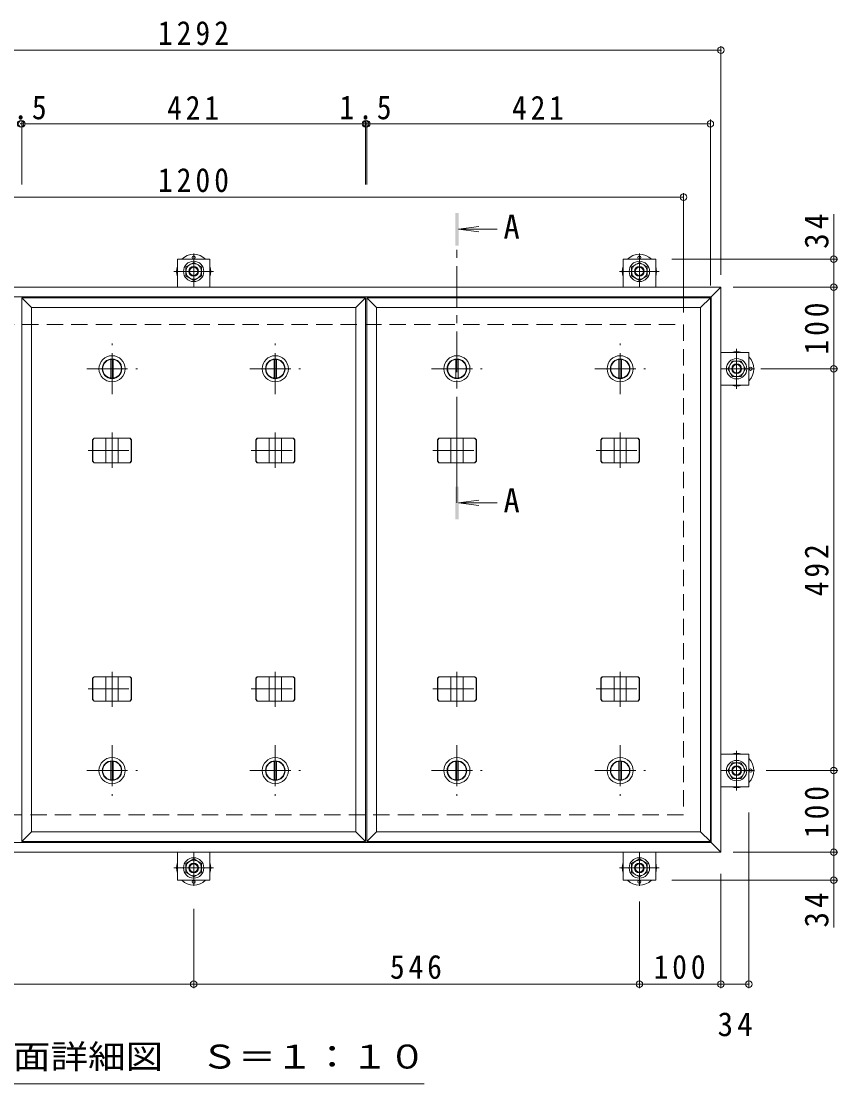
# Model space of a CAD drawing. Units: millimetres on the paper, enlarged 6 times, with parts at other scales. Extents: x -1914 to 2320, y -1648 to 1656.
# Drawn here: x -1488 to -888, y 782 to 1563 of the extents above; entities that cross this region are included whole.
import ezdxf
from ezdxf.enums import TextEntityAlignment as Align

# ---------------------------------------------------------------- set-up
doc = ezdxf.new("R2010")
doc.units = ezdxf.units.MM
doc.header["$LTSCALE"] = 6
doc.header["$PDMODE"] = 32
doc.header["$PDSIZE"] = 4.8
doc.linetypes.add('CHAIN1', pattern=[8, 5, -1, 1, -1])
doc.linetypes.add('DASHED2', pattern=[3, 2, -1])
for name, color, linetype, lineweight in [('0-0_通り芯', 4, 'Continuous', 9), ('0-1_躯体', 2, 'DASHED2', 9), ('0-2_仕上', 3, 'Continuous', 9), ('0-3_建具', 4, 'Continuous', 9), ('0-5_寸法', 4, 'Continuous', 9), ('0-C', 2, 'Continuous', 9), ('0-D', 5, 'Continuous', 5), ('0-E', 3, 'Continuous', 9), ('0-F', 7, 'Continuous', 9)]:
    doc.layers.add(name, color=color, linetype=linetype, lineweight=lineweight)
doc.styles.add('ＭＳ ゴシック', font='')
doc.styles.get('ＭＳ ゴシック').set_extended_font_data('MS Gothic')

msp = doc.modelspace()

# ---------------------------------------------------------------- linework, layer by layer
at = {"layer": '0-0_通り芯'}
for centre in [(-1361.331, 1389.39), (-1033.731, 1389.39), (-952.011, 1307.67), (-952.011, 1012.47), (-1361.331, 930.75), (-1033.731, 930.75)]:
    msp.add_circle(centre, 1.2, dxfattribs=at)
for centre, start, end in [((-1361.331, 1379.19), 45.5852, 134.4148), ((-1033.731, 1379.19), 45.5852, 134.4148), ((-1361.331, 1379.19), 162.24721, 197.75279), ((-1361.331, 1379.19), 342.24721, 17.75279), ((-1033.731, 1379.19), 162.24721, 197.75279), ((-1033.731, 1379.19), 342.24721, 17.75279), ((-962.211, 1307.67), 72.24721, 107.75279), ((-962.211, 1307.67), 315.5852, 44.4148), ((-962.211, 1307.67), 252.24721, 287.75279), ((-962.211, 1012.47), 72.24721, 107.75279), ((-962.211, 1012.47), 315.5852, 44.4148), ((-962.211, 1012.47), 252.24721, 287.75279), ((-1361.331, 940.95), 162.24721, 197.75279), ((-1361.331, 940.95), 342.24721, 17.75279), ((-1033.731, 940.95), 162.24721, 197.75279), ((-1033.731, 940.95), 342.24721, 17.75279), ((-1361.331, 940.95), 225.5852, 314.4148), ((-1033.731, 940.95), 225.5852, 314.4148)]:
    msp.add_arc(centre, 12.6, start, end, dxfattribs=at)
at = {"layer": '0-1_躯体'}
for p, q in [((-1721.331, 1340.07), (-1001.331, 1340.07)), ((-1001.331, 1340.07), (-1001.331, 980.07)), ((-1001.331, 980.07), (-1721.331, 980.07))]:
    msp.add_line(p, q, dxfattribs=at)
at = {"layer": '0-2_仕上'}
for p, q in [((-1487.631, 1359.87), (-1480.431, 1352.67)), ((-1487.631, 960.27), (-1487.631, 1359.87)), ((-1487.631, 1359.87), (-1235.031, 1359.87)), ((-1235.031, 960.27), (-1235.031, 1359.87)), ((-1234.131, 1359.87), (-1226.931, 1352.67)), ((-1234.131, 960.27), (-1234.131, 1359.87)), ((-1234.131, 1359.87), (-981.531, 1359.87)), ((-981.531, 960.27), (-981.531, 1359.87)), ((-1480.431, 1352.67), (-1242.231, 1352.67)), ((-1226.931, 1352.67), (-988.731, 1352.67)), ((-1487.631, 960.27), (-1480.431, 967.47)), ((-1235.031, 960.27), (-1487.631, 960.27)), ((-1235.031, 960.27), (-1242.231, 967.47)), ((-1234.131, 960.27), (-1226.931, 967.47)), ((-981.531, 960.27), (-1234.131, 960.27)), ((-981.531, 960.27), (-988.731, 967.47))]:
    msp.add_line(p, q, dxfattribs=at)
for points in [[(-1242.231, 967.47), (-1242.231, 1352.67), (-1235.031, 1359.87)], [(-988.731, 967.47), (-988.731, 1352.67), (-981.531, 1359.87)], [(-1242.231, 967.47), (-1480.431, 967.47), (-1480.431, 1352.67)], [(-988.731, 967.47), (-1226.931, 967.47), (-1226.931, 1352.67)]]:
    msp.add_lwpolyline(points, dxfattribs=at)
at = {"layer": '0-3_建具', "color": 2}
for p, q in [((-1748.931, 1367.67), (-973.731, 1367.67)), ((-980.931, 1360.47), (-973.731, 1367.67)), ((-973.731, 1367.67), (-973.731, 952.47)), ((-980.931, 959.67), (-980.931, 1360.47)), ((-973.731, 952.47), (-1748.931, 952.47)), ((-980.931, 959.67), (-1741.731, 959.67)), ((-980.931, 959.67), (-973.731, 952.47))]:
    msp.add_line(p, q, dxfattribs=at)
at = {"layer": '0-3_建具', "linetype": 'CHAIN1'}
for p, q in [((-1421.331, 1260.941), (-1421.331, 1234.997)), ((-1301.331, 1260.941), (-1301.331, 1234.997)), ((-1167.831, 1260.941), (-1167.831, 1234.997)), ((-1047.831, 1260.941), (-1047.831, 1234.997)), ((-1438.977, 1247.67), (-1403.686, 1247.67)), ((-1318.977, 1247.67), (-1283.686, 1247.67)), ((-1185.477, 1247.67), (-1150.186, 1247.67)), ((-1065.477, 1247.67), (-1030.186, 1247.67)), ((-1421.331, 1059.2), (-1421.331, 1085.143)), ((-1301.331, 1059.2), (-1301.331, 1085.143)), ((-1167.831, 1059.2), (-1167.831, 1085.143)), ((-1047.831, 1059.2), (-1047.831, 1085.143)), ((-1438.977, 1072.47), (-1403.686, 1072.47)), ((-1318.977, 1072.47), (-1283.686, 1072.47)), ((-1185.477, 1072.47), (-1150.186, 1072.47)), ((-1065.477, 1072.47), (-1030.186, 1072.47))]:
    msp.add_line(p, q, dxfattribs=at)
at = {"layer": '0-3_建具'}
for p, q in [((-1435.632, 1255.47), (-1434.593, 1256.67)), ((-1435.632, 1239.87), (-1435.632, 1255.47)), ((-1435.392, 1255.47), (-1435.632, 1255.47)), ((-1435.392, 1255.47), (-1434.353, 1256.67)), ((-1435.392, 1239.87), (-1435.392, 1255.47)), ((-1408.07, 1256.67), (-1434.593, 1256.67)), ((-1425.831, 1238.67), (-1425.831, 1256.67)), ((-1416.831, 1238.67), (-1416.831, 1256.67)), ((-1407.27, 1255.47), (-1408.31, 1256.67)), ((-1407.03, 1255.47), (-1408.07, 1256.67)), ((-1407.27, 1239.87), (-1407.27, 1255.47)), ((-1407.27, 1255.47), (-1407.03, 1255.47)), ((-1407.03, 1239.87), (-1407.03, 1255.47)), ((-1315.632, 1255.47), (-1314.593, 1256.67)), ((-1315.632, 1239.87), (-1315.632, 1255.47)), ((-1315.392, 1255.47), (-1315.632, 1255.47)), ((-1315.392, 1255.47), (-1314.353, 1256.67)), ((-1315.392, 1239.87), (-1315.392, 1255.47)), ((-1288.07, 1256.67), (-1314.593, 1256.67)), ((-1305.831, 1238.67), (-1305.831, 1256.67)), ((-1296.831, 1238.67), (-1296.831, 1256.67)), ((-1287.27, 1255.47), (-1288.31, 1256.67)), ((-1287.03, 1255.47), (-1288.07, 1256.67)), ((-1287.27, 1239.87), (-1287.27, 1255.47)), ((-1287.27, 1255.47), (-1287.03, 1255.47)), ((-1287.03, 1239.87), (-1287.03, 1255.47)), ((-1182.132, 1255.47), (-1181.093, 1256.67)), ((-1182.132, 1239.87), (-1182.132, 1255.47)), ((-1181.892, 1255.47), (-1182.132, 1255.47)), ((-1181.892, 1255.47), (-1180.853, 1256.67)), ((-1181.892, 1239.87), (-1181.892, 1255.47)), ((-1154.57, 1256.67), (-1181.093, 1256.67)), ((-1172.331, 1238.67), (-1172.331, 1256.67)), ((-1163.331, 1238.67), (-1163.331, 1256.67)), ((-1153.77, 1255.47), (-1154.81, 1256.67)), ((-1153.53, 1255.47), (-1154.57, 1256.67)), ((-1153.77, 1239.87), (-1153.77, 1255.47)), ((-1153.77, 1255.47), (-1153.53, 1255.47)), ((-1153.53, 1239.87), (-1153.53, 1255.47)), ((-1062.132, 1255.47), (-1061.093, 1256.67)), ((-1062.132, 1239.87), (-1062.132, 1255.47)), ((-1061.892, 1255.47), (-1062.132, 1255.47)), ((-1061.892, 1255.47), (-1060.853, 1256.67)), ((-1061.892, 1239.87), (-1061.892, 1255.47)), ((-1034.57, 1256.67), (-1061.093, 1256.67)), ((-1052.331, 1238.67), (-1052.331, 1256.67)), ((-1043.331, 1238.67), (-1043.331, 1256.67)), ((-1033.77, 1255.47), (-1034.81, 1256.67)), ((-1033.53, 1255.47), (-1034.57, 1256.67)), ((-1033.77, 1239.87), (-1033.77, 1255.47)), ((-1033.77, 1255.47), (-1033.53, 1255.47)), ((-1033.53, 1239.87), (-1033.53, 1255.47)), ((-1435.632, 1239.87), (-1434.593, 1238.67)), ((-1435.392, 1239.87), (-1435.632, 1239.87)), ((-1435.392, 1239.87), (-1434.353, 1238.67)), ((-1434.593, 1238.67), (-1408.07, 1238.67)), ((-1407.27, 1239.87), (-1408.31, 1238.67)), ((-1407.03, 1239.87), (-1408.07, 1238.67)), ((-1407.27, 1239.87), (-1407.03, 1239.87)), ((-1315.632, 1239.87), (-1314.593, 1238.67)), ((-1315.392, 1239.87), (-1315.632, 1239.87)), ((-1315.392, 1239.87), (-1314.353, 1238.67)), ((-1314.593, 1238.67), (-1288.07, 1238.67)), ((-1287.27, 1239.87), (-1288.31, 1238.67)), ((-1287.03, 1239.87), (-1288.07, 1238.67)), ((-1287.27, 1239.87), (-1287.03, 1239.87)), ((-1182.132, 1239.87), (-1181.093, 1238.67)), ((-1181.892, 1239.87), (-1182.132, 1239.87)), ((-1181.892, 1239.87), (-1180.853, 1238.67)), ((-1181.093, 1238.67), (-1154.57, 1238.67)), ((-1153.77, 1239.87), (-1154.81, 1238.67)), ((-1153.53, 1239.87), (-1154.57, 1238.67)), ((-1153.77, 1239.87), (-1153.53, 1239.87)), ((-1062.132, 1239.87), (-1061.093, 1238.67)), ((-1061.892, 1239.87), (-1062.132, 1239.87)), ((-1061.892, 1239.87), (-1060.853, 1238.67)), ((-1061.093, 1238.67), (-1034.57, 1238.67)), ((-1033.77, 1239.87), (-1034.81, 1238.67)), ((-1033.53, 1239.87), (-1034.57, 1238.67)), ((-1033.77, 1239.87), (-1033.53, 1239.87)), ((-1435.632, 1080.27), (-1434.593, 1081.47)), ((-1435.632, 1064.67), (-1435.632, 1080.27)), ((-1435.392, 1080.27), (-1435.632, 1080.27)), ((-1435.392, 1080.27), (-1434.353, 1081.47)), ((-1435.392, 1064.67), (-1435.392, 1080.27)), ((-1408.07, 1081.47), (-1434.593, 1081.47)), ((-1425.831, 1063.47), (-1425.831, 1081.47)), ((-1416.831, 1063.47), (-1416.831, 1081.47)), ((-1407.27, 1080.27), (-1408.31, 1081.47)), ((-1407.03, 1080.27), (-1408.07, 1081.47)), ((-1407.27, 1064.67), (-1407.27, 1080.27)), ((-1407.27, 1080.27), (-1407.03, 1080.27)), ((-1407.03, 1064.67), (-1407.03, 1080.27)), ((-1315.632, 1080.27), (-1314.593, 1081.47)), ((-1315.632, 1064.67), (-1315.632, 1080.27)), ((-1315.392, 1080.27), (-1315.632, 1080.27)), ((-1315.392, 1080.27), (-1314.353, 1081.47)), ((-1315.392, 1064.67), (-1315.392, 1080.27)), ((-1288.07, 1081.47), (-1314.593, 1081.47)), ((-1305.831, 1063.47), (-1305.831, 1081.47)), ((-1296.831, 1063.47), (-1296.831, 1081.47)), ((-1287.27, 1080.27), (-1288.31, 1081.47)), ((-1287.03, 1080.27), (-1288.07, 1081.47)), ((-1287.27, 1064.67), (-1287.27, 1080.27)), ((-1287.27, 1080.27), (-1287.03, 1080.27)), ((-1287.03, 1064.67), (-1287.03, 1080.27)), ((-1182.132, 1080.27), (-1181.093, 1081.47)), ((-1182.132, 1064.67), (-1182.132, 1080.27)), ((-1181.892, 1080.27), (-1182.132, 1080.27)), ((-1181.892, 1080.27), (-1180.853, 1081.47)), ((-1181.892, 1064.67), (-1181.892, 1080.27)), ((-1154.57, 1081.47), (-1181.093, 1081.47)), ((-1172.331, 1063.47), (-1172.331, 1081.47)), ((-1163.331, 1063.47), (-1163.331, 1081.47)), ((-1153.77, 1080.27), (-1154.81, 1081.47)), ((-1153.53, 1080.27), (-1154.57, 1081.47)), ((-1153.77, 1064.67), (-1153.77, 1080.27)), ((-1153.77, 1080.27), (-1153.53, 1080.27)), ((-1153.53, 1064.67), (-1153.53, 1080.27)), ((-1062.132, 1080.27), (-1061.093, 1081.47)), ((-1062.132, 1064.67), (-1062.132, 1080.27)), ((-1061.892, 1080.27), (-1062.132, 1080.27)), ((-1061.892, 1080.27), (-1060.853, 1081.47)), ((-1061.892, 1064.67), (-1061.892, 1080.27)), ((-1034.57, 1081.47), (-1061.093, 1081.47)), ((-1052.331, 1063.47), (-1052.331, 1081.47)), ((-1043.331, 1063.47), (-1043.331, 1081.47)), ((-1033.77, 1080.27), (-1034.81, 1081.47)), ((-1033.53, 1080.27), (-1034.57, 1081.47)), ((-1033.77, 1064.67), (-1033.77, 1080.27)), ((-1033.77, 1080.27), (-1033.53, 1080.27)), ((-1033.53, 1064.67), (-1033.53, 1080.27)), ((-1435.632, 1064.67), (-1434.593, 1063.47)), ((-1435.392, 1064.67), (-1435.632, 1064.67)), ((-1435.392, 1064.67), (-1434.353, 1063.47)), ((-1434.593, 1063.47), (-1408.07, 1063.47)), ((-1407.27, 1064.67), (-1408.31, 1063.47)), ((-1407.03, 1064.67), (-1408.07, 1063.47)), ((-1407.27, 1064.67), (-1407.03, 1064.67)), ((-1315.632, 1064.67), (-1314.593, 1063.47)), ((-1315.392, 1064.67), (-1315.632, 1064.67)), ((-1315.392, 1064.67), (-1314.353, 1063.47)), ((-1314.593, 1063.47), (-1288.07, 1063.47)), ((-1287.27, 1064.67), (-1288.31, 1063.47)), ((-1287.03, 1064.67), (-1288.07, 1063.47)), ((-1287.27, 1064.67), (-1287.03, 1064.67)), ((-1182.132, 1064.67), (-1181.093, 1063.47)), ((-1181.892, 1064.67), (-1182.132, 1064.67)), ((-1181.892, 1064.67), (-1180.853, 1063.47)), ((-1181.093, 1063.47), (-1154.57, 1063.47)), ((-1153.77, 1064.67), (-1154.81, 1063.47)), ((-1153.53, 1064.67), (-1154.57, 1063.47)), ((-1153.77, 1064.67), (-1153.53, 1064.67)), ((-1062.132, 1064.67), (-1061.093, 1063.47)), ((-1061.892, 1064.67), (-1062.132, 1064.67)), ((-1061.892, 1064.67), (-1060.853, 1063.47)), ((-1061.093, 1063.47), (-1034.57, 1063.47)), ((-1033.77, 1064.67), (-1034.81, 1063.47)), ((-1033.53, 1064.67), (-1034.57, 1063.47)), ((-1033.77, 1064.67), (-1033.53, 1064.67))]:
    msp.add_line(p, q, dxfattribs=at)
at = {"layer": '0-3_建具', "color": 2}
msp.add_lwpolyline([(-1748.931, 1367.67), (-1741.731, 1360.47), (-980.931, 1360.47)], dxfattribs=at)
at = {"layer": '0-5_寸法'}
for p, q in [((-1166.631, 1410.16), (-1151.759, 1412.118)), ((-1166.631, 1410.16), (-1151.759, 1408.202)), ((-1166.631, 1410.16), (-1138.152, 1410.16)), ((-1166.631, 1209.086), (-1151.759, 1211.044)), ((-1166.631, 1209.086), (-1151.759, 1207.128)), ((-1166.631, 1209.086), (-1138.152, 1209.086))]:
    msp.add_line(p, q, dxfattribs=at)
at = {"layer": '0-5_寸法', "linetype": 'CHAIN1'}
msp.add_line((-1167.831, 1209.086), (-1167.831, 1398.16), dxfattribs=at)
at = {"layer": '0-5_寸法', "color": 7}
msp.add_line((-1530.847, 782.423), (-1191.815, 782.423), dxfattribs=at)
at = {"layer": '0-5_寸法'}
for points in [[(-1166.631, 1422.16), (-1169.031, 1422.16), (-1166.631, 1398.16), (-1169.031, 1398.16)], [(-1166.631, 1197.086), (-1169.031, 1197.086), (-1166.631, 1221.086), (-1169.031, 1221.086)]]:
    msp.add_solid(points, dxfattribs=at)
at = {"layer": '0-C', "linetype": 'CHAIN1'}
for p, q in [((-1421.331, 1289.07), (-1421.331, 1326.27)), ((-1301.331, 1289.07), (-1301.331, 1326.27)), ((-1047.831, 1289.07), (-1047.831, 1326.27)), ((-1439.931, 1307.67), (-1402.731, 1307.67)), ((-1319.931, 1307.67), (-1282.731, 1307.67)), ((-1186.431, 1307.67), (-1149.231, 1307.67)), ((-1066.431, 1307.67), (-1029.231, 1307.67)), ((-1421.331, 1031.07), (-1421.331, 993.87)), ((-1301.331, 1031.07), (-1301.331, 993.87)), ((-1167.831, 1031.07), (-1167.831, 993.87)), ((-1047.831, 1031.07), (-1047.831, 993.87)), ((-1439.931, 1012.47), (-1402.731, 1012.47)), ((-1319.931, 1012.47), (-1282.731, 1012.47)), ((-1186.431, 1012.47), (-1149.231, 1012.47)), ((-1066.431, 1012.47), (-1029.231, 1012.47))]:
    msp.add_line(p, q, dxfattribs=at)
at = {"layer": '0-C'}
for p, q in [((-1422.231, 1314.512), (-1422.231, 1300.829)), ((-1420.431, 1314.512), (-1420.431, 1300.829)), ((-1302.231, 1314.512), (-1302.231, 1300.829)), ((-1300.431, 1314.512), (-1300.431, 1300.829)), ((-1168.731, 1314.512), (-1168.731, 1300.829)), ((-1166.931, 1314.512), (-1166.931, 1300.829)), ((-1048.731, 1314.512), (-1048.731, 1300.829)), ((-1046.931, 1314.512), (-1046.931, 1300.829)), ((-1422.231, 1005.629), (-1422.231, 1019.311)), ((-1420.431, 1005.629), (-1420.431, 1019.311)), ((-1302.231, 1005.629), (-1302.231, 1019.311)), ((-1300.431, 1005.629), (-1300.431, 1019.311)), ((-1168.731, 1005.629), (-1168.731, 1019.311)), ((-1166.931, 1005.629), (-1166.931, 1019.311)), ((-1048.731, 1005.629), (-1048.731, 1019.311)), ((-1046.931, 1005.629), (-1046.931, 1019.311))]:
    msp.add_line(p, q, dxfattribs=at)
for centre, radius in [((-1421.331, 1307.67), 9.6), ((-1421.331, 1307.67), 7.2), ((-1421.331, 1307.67), 6.9), ((-1301.331, 1307.67), 9.6), ((-1301.331, 1307.67), 7.2), ((-1301.331, 1307.67), 6.9), ((-1167.831, 1307.67), 9.6), ((-1167.831, 1307.67), 7.2), ((-1167.831, 1307.67), 6.9), ((-1047.831, 1307.67), 9.6), ((-1047.831, 1307.67), 7.2), ((-1047.831, 1307.67), 6.9), ((-1421.331, 1012.47), 9.6), ((-1421.331, 1012.47), 7.2), ((-1421.331, 1012.47), 6.9), ((-1301.331, 1012.47), 9.6), ((-1301.331, 1012.47), 7.2), ((-1301.331, 1012.47), 6.9), ((-1167.831, 1012.47), 9.6), ((-1167.831, 1012.47), 7.2), ((-1167.831, 1012.47), 6.9), ((-1047.831, 1012.47), 9.6), ((-1047.831, 1012.47), 7.2), ((-1047.831, 1012.47), 6.9)]:
    msp.add_circle(centre, radius, dxfattribs=at)
at = {"layer": '0-D'}
for points in [[(-1367.031, 1382.481), (-1361.331, 1385.772), (-1355.631, 1382.481), (-1355.631, 1375.899), (-1361.331, 1372.608), (-1367.031, 1375.899)], [(-1039.431, 1382.481), (-1033.731, 1385.772), (-1028.031, 1382.481), (-1028.031, 1375.899), (-1033.731, 1372.608), (-1039.431, 1375.899)], [(-958.92, 1313.37), (-955.629, 1307.67), (-958.92, 1301.97), (-965.502, 1301.97), (-968.793, 1307.67), (-965.502, 1313.37)], [(-958.92, 1018.17), (-955.629, 1012.47), (-958.92, 1006.77), (-965.502, 1006.77), (-968.793, 1012.47), (-965.502, 1018.17)], [(-1355.631, 937.659), (-1361.331, 934.368), (-1367.031, 937.659), (-1367.031, 944.241), (-1361.331, 947.532), (-1355.631, 944.241)], [(-1028.031, 937.659), (-1033.731, 934.368), (-1039.431, 937.659), (-1039.431, 944.241), (-1033.731, 947.532), (-1028.031, 944.241)]]:
    msp.add_lwpolyline(points, close=True, dxfattribs=at)
for centre, radius in [((-1361.331, 1379.19), 7.5), ((-1361.331, 1379.19), 5.7), ((-1361.331, 1379.19), 3.6), ((-1361.331, 1379.19), 3.032), ((-1033.731, 1379.19), 7.5), ((-1033.731, 1379.19), 5.7), ((-1033.731, 1379.19), 3.6), ((-1033.731, 1379.19), 3.032), ((-962.211, 1307.67), 7.5), ((-962.211, 1307.67), 5.7), ((-962.211, 1307.67), 3.6), ((-962.211, 1307.67), 3.032), ((-962.211, 1012.47), 7.5), ((-962.211, 1012.47), 5.7), ((-962.211, 1012.47), 3.6), ((-962.211, 1012.47), 3.032), ((-1361.331, 940.95), 7.5), ((-1361.331, 940.95), 5.7), ((-1361.331, 940.95), 3.6), ((-1033.731, 940.95), 7.5), ((-1033.731, 940.95), 5.7), ((-1033.731, 940.95), 3.6), ((-1361.331, 940.95), 3.032), ((-1033.731, 940.95), 3.032)]:
    msp.add_circle(centre, radius, dxfattribs=at)
at = {"layer": '0-E', "linetype": 'CHAIN1'}
for p, q in [((-1361.331, 1392.374), (-1361.331, 1367.67)), ((-1033.731, 1392.374), (-1033.731, 1367.67)), ((-1346.705, 1379.19), (-1375.958, 1379.19)), ((-1019.105, 1379.19), (-1048.358, 1379.19)), ((-962.211, 1293.044), (-962.211, 1322.297)), ((-949.027, 1307.67), (-973.731, 1307.67)), ((-962.211, 997.844), (-962.211, 1027.096)), ((-949.027, 1012.47), (-973.731, 1012.47)), ((-1361.331, 927.766), (-1361.331, 952.47)), ((-1033.731, 927.766), (-1033.731, 952.47)), ((-1375.958, 940.95), (-1346.705, 940.95)), ((-1048.358, 940.95), (-1019.105, 940.95))]:
    msp.add_line(p, q, dxfattribs=at)
at = {"layer": '0-E'}
for p, q in [((-1373.331, 1388.19), (-1349.331, 1388.19)), ((-1373.331, 1388.19), (-1373.331, 1367.67)), ((-1349.331, 1388.19), (-1349.331, 1367.67)), ((-1045.731, 1388.19), (-1021.731, 1388.19)), ((-1045.731, 1388.19), (-1045.731, 1367.67)), ((-1021.731, 1388.19), (-1021.731, 1367.67)), ((-953.211, 1319.67), (-973.731, 1319.67)), ((-953.211, 1319.67), (-953.211, 1295.67)), ((-953.211, 1295.67), (-973.731, 1295.67)), ((-953.211, 1024.47), (-973.731, 1024.47)), ((-953.211, 1024.47), (-953.211, 1000.47)), ((-953.211, 1000.47), (-973.731, 1000.47)), ((-1373.331, 931.95), (-1373.331, 952.47)), ((-1349.331, 931.95), (-1349.331, 952.47)), ((-1045.731, 931.95), (-1045.731, 952.47)), ((-1021.731, 931.95), (-1021.731, 952.47)), ((-1349.331, 931.95), (-1373.331, 931.95)), ((-1021.731, 931.95), (-1045.731, 931.95))]:
    msp.add_line(p, q, dxfattribs=at)
at = {"layer": '0-F'}
for p, q in [((-1748.931, 1541.67), (-973.731, 1541.67)), ((-973.731, 1376.67), (-973.731, 1544.67)), ((-1487.631, 1487.67), (-1488.531, 1487.67)), ((-1487.631, 1489.47), (-1487.631, 1443.149)), ((-1235.031, 1487.67), (-1487.631, 1487.67)), ((-1235.031, 1489.47), (-1235.031, 1443.149)), ((-1234.131, 1487.67), (-1235.031, 1487.67)), ((-1234.131, 1489.47), (-1234.131, 1443.149)), ((-981.531, 1487.67), (-1234.131, 1487.67)), ((-981.531, 1368.87), (-981.531, 1490.67)), ((-1001.331, 1349.07), (-1001.331, 1436.67)), ((-1721.331, 1433.67), (-1001.331, 1433.67)), ((-890.878, 1388.191), (-890.878, 1421.297)), ((-887.878, 1388.191), (-1009.731, 1388.191)), ((-890.878, 1367.67), (-890.878, 1388.191)), ((-964.731, 1367.67), (-887.878, 1367.67)), ((-890.878, 1307.67), (-890.878, 1367.67)), ((-944.375, 1307.67), (-887.878, 1307.67)), ((-890.878, 1012.47), (-890.878, 1307.67)), ((-940.422, 1012.47), (-887.878, 1012.47)), ((-890.878, 952.47), (-890.878, 1012.47)), ((-953.211, 852.651), (-953.211, 981.744)), ((-964.731, 952.47), (-887.878, 952.47)), ((-890.878, 952.47), (-890.878, 931.95)), ((-973.731, 936.744), (-973.73, 852.651)), ((-887.878, 931.95), (-1009.731, 931.95)), ((-890.878, 931.95), (-890.878, 897.179)), ((-1033.731, 916.387), (-1033.73, 852.65)), ((-1361.331, 910.86), (-1361.331, 852.65)), ((-1688.931, 855.65), (-1361.331, 855.65)), ((-1361.331, 855.65), (-1033.73, 855.65)), ((-1033.73, 855.65), (-973.73, 855.65)), ((-973.73, 855.65), (-953.211, 855.65))]:
    msp.add_line(p, q, dxfattribs=at)
for p in [(-973.731, 1541.67), (-1488.531, 1487.67), (-1487.631, 1487.67), (-1235.031, 1487.67), (-1234.131, 1487.67), (-981.531, 1487.67), (-1001.331, 1433.67), (-890.878, 1388.191), (-890.878, 1367.67), (-890.878, 1307.67), (-890.878, 1012.47), (-890.878, 952.47), (-890.878, 931.95), (-1361.331, 855.65), (-1033.73, 855.65), (-973.73, 855.651), (-953.211, 855.65)]:
    msp.add_point(p, dxfattribs=at)

# ---------------------------------------------------------------- texts
at = {"layer": '0-5_寸法', "color": 2, "style": 'ＭＳ ゴシック'}
for p in [(-1133.613, 1397.923), (-1133.613, 1196.848)]:
    msp.add_text('A', height=17.6, dxfattribs=at).set_placement(p, align=Align.BOTTOM_LEFT)
at = {"layer": '0-5_寸法', "color": 2, "style": 'ＭＳ ゴシック', "width": 1.15}
msp.add_text('平面詳細図\u3000Ｓ＝１：１０', height=17.6, dxfattribs=at).set_placement((-1521.831, 788.306), align=Align.BOTTOM_LEFT)
at = {"layer": '0-F', "color": 2, "char_height": 17.6, "attachment_point": 7, "style": 'ＭＳ ゴシック'}
for s, insert in [('\\T1.28;\\W0.9;1292', (-1387.581, 1545.27)), ('\\T1.27;\\W0.9;1.5', (-1507.581, 1490.67)), ('\\T1.27;\\W0.9;421', (-1380.831, 1490.67)), ('\\T1.27;\\W0.9;1.5', (-1254.081, 1490.67)), ('\\T1.27;\\W0.9;421', (-1127.331, 1490.67)), ('\\T1.28;\\W0.9;1200', (-1387.581, 1437.27)), ('\\T1.27;\\W0.9;546', (-1217.031, 859.25)), ('\\T1.27;\\W0.9;100', (-1023.23, 859.25)), ('\\T1.27;\\W0.95;34', (-976.221, 817.117))]:
    msp.add_mtext(s, dxfattribs=dict(at, insert=insert))
at = {"layer": '0-F', "color": 2, "char_height": 17.6, "attachment_point": 7, "rotation": 90, "style": 'ＭＳ ゴシック'}
for s, insert in [('\\T1.27;\\W0.95;34', (-894.478, 1395.797)), ('\\T1.27;\\W0.9;100', (-894.478, 1318.17)), ('\\T1.27;\\W0.9;492', (-894.478, 1140.57)), ('\\T1.27;\\W0.9;100', (-894.478, 962.97)), ('\\T1.27;\\W0.95;34', (-894.478, 897.179))]:
    msp.add_mtext(s, dxfattribs=dict(at, insert=insert))

doc.saveas('drawing.dxf')
